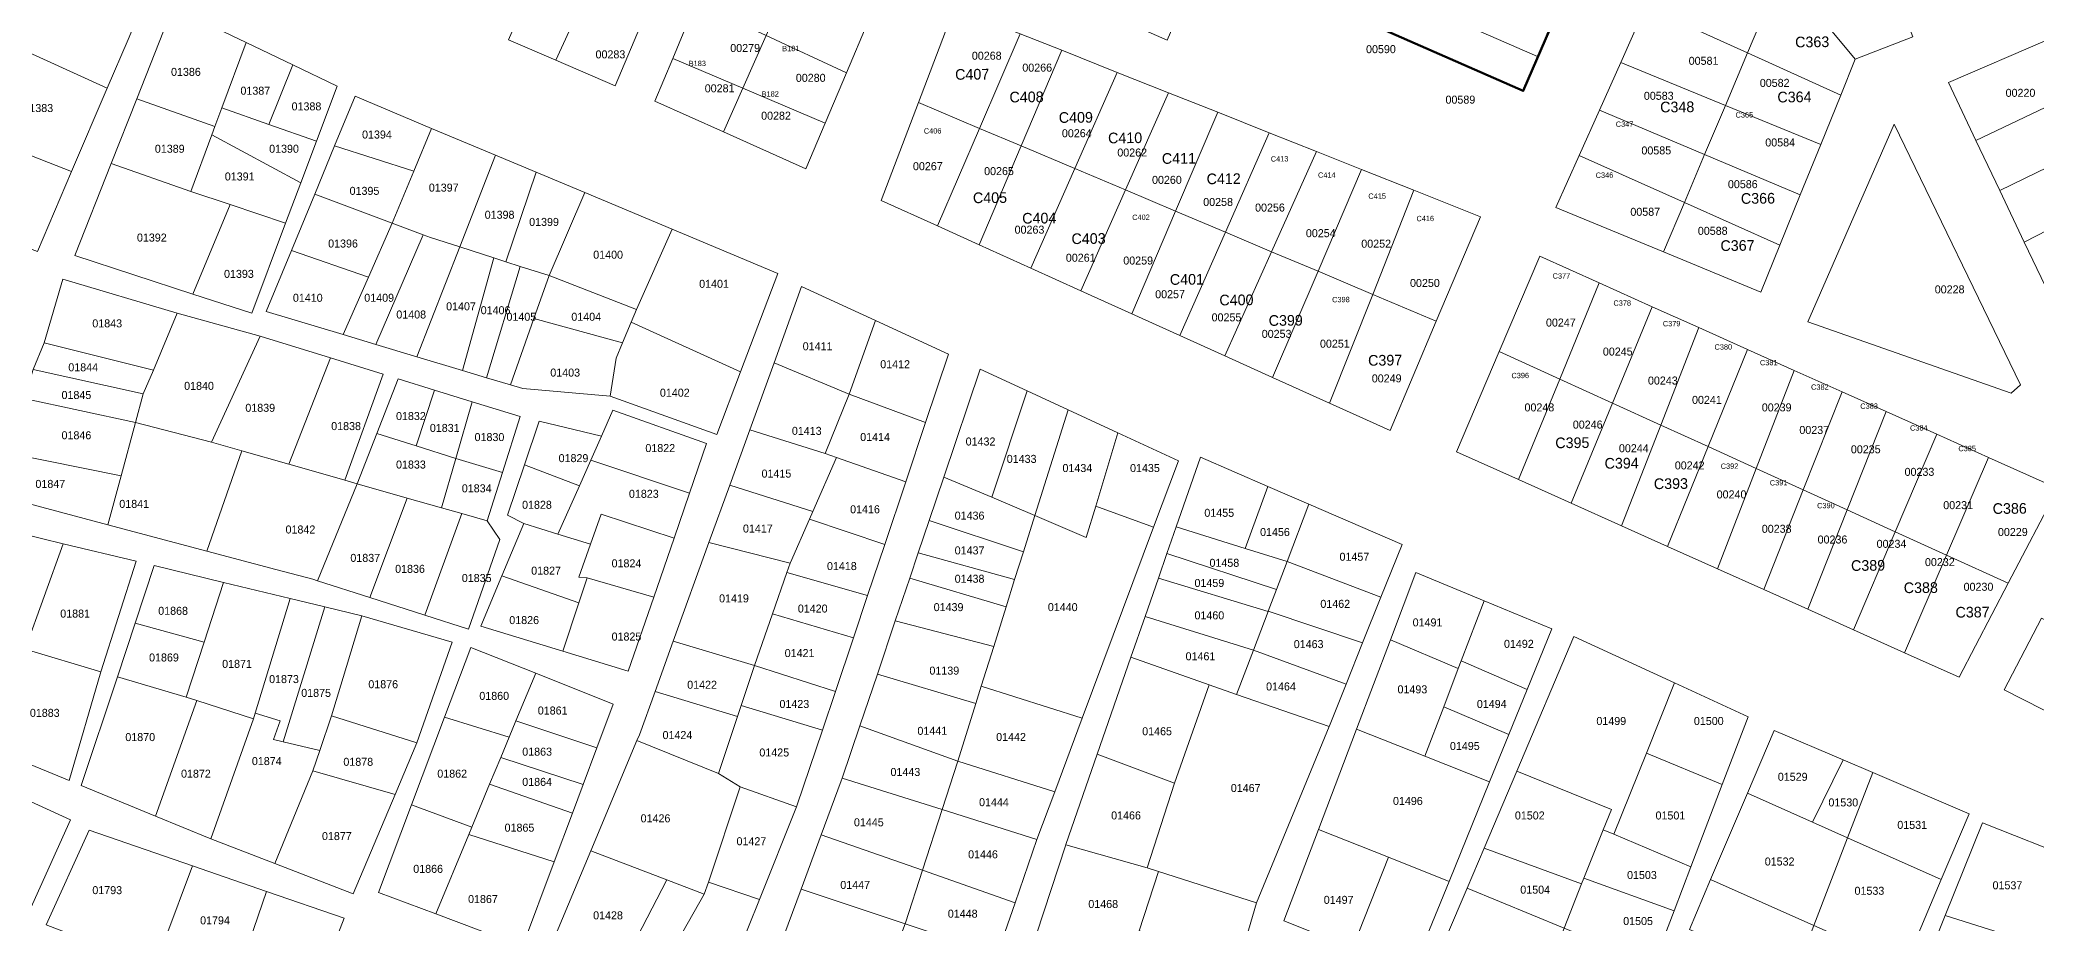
# Model space of a CAD drawing. Header units: metres. Extents: x 245225 to 248406, y 1633796 to 1637634.
# Drawn here: x 247398.4 to 247772.5, y 1634106.6 to 1634272.1 of the extents above; entities that cross this region are included whole.
import ezdxf
from ezdxf.enums import TextEntityAlignment as Align

# ---------------------------------------------------------------- set-up
doc = ezdxf.new("R2010")
doc.units = ezdxf.units.M
doc.header["$MEASUREMENT"] = 0
doc.layers.add('historique_numero_parcelle', color=7, linetype='Continuous')
doc.layers.add('numero_lot', color=7, linetype='Continuous')
doc.layers.add('LIMITES_PARCELLES', color=7, linetype='Continuous', lineweight=0, true_color=0xffffff)
doc.layers.add('PAKMM', color=7, linetype='Continuous', lineweight=0)
doc.styles.add('Style-FANCY', font='FANCY.shx')
doc.styles.add('Style-WORKING', font='WORKING.shx')

msp = doc.modelspace()

# ---------------------------------------------------------------- linework, layer by layer
at = {"layer": 'limites_parcelles', "flags": 128}
for points in [[(247688.618, 1634291.892), (247679.093, 1634269.005), (247649.989, 1634281.705), (247667.981, 1634311.603), (247684.12, 1634304.063), (247688.618, 1634291.892)], [(247749.442, 1634272.654), (247738.625, 1634268.476), (247726.221, 1634283.421), (247732.01, 1634287.607), (247742.106, 1634291.554), (247749.442, 1634272.654)], [(247414.92, 1634272.154), (247411.017, 1634263.035), (247392.744, 1634271.358), (247396.564, 1634280.617), (247399.364, 1634287.405), (247417.779, 1634278.833), (247414.92, 1634272.154)], [(247738.625, 1634268.476), (247735.897, 1634261.76), (247718.446, 1634269.647), (247722.369, 1634278.925), (247723.411, 1634281.389), (247726.221, 1634283.421), (247738.625, 1634268.476)], [(247432.482, 1634259.361), (247431.19, 1634255.885), (247416.548, 1634261.053), (247423.336, 1634278.198), (247437.042, 1634271.627), (247432.482, 1634259.361)], [(247411.017, 1634263.035), (247404.344, 1634247.448), (247393.971, 1634251.529), (247385.877, 1634254.713), (247392.744, 1634271.358), (247411.017, 1634263.035)], [(247431.19, 1634255.885), (247430.596, 1634254.287), (247426.669, 1634243.722), (247411.759, 1634248.958), (247416.548, 1634261.053), (247431.19, 1634255.885)], [(247441.328, 1634256.242), (247450.238, 1634253.099), (247447.303, 1634245.31), (247430.596, 1634254.287), (247431.19, 1634255.885), (247432.482, 1634259.361), (247441.328, 1634256.242)], [(247483.781, 1634250.507), (247477.098, 1634233.302), (247471.596, 1634235.07), (247470.262, 1634235.571), (247464.406, 1634237.77), (247468.456, 1634247.475), (247471.813, 1634255.52), (247483.781, 1634250.507)], [(247447.303, 1634245.31), (247444.457, 1634237.757), (247434.087, 1634241.235), (247426.669, 1634243.722), (247430.596, 1634254.287), (247447.303, 1634245.31)], [(247426.669, 1634243.722), (247434.087, 1634241.235), (247427.037, 1634224.488), (247404.921, 1634231.684), (247411.759, 1634248.958), (247426.669, 1634243.722)], [(247491.43, 1634247.304), (247485.743, 1634230.523), (247483.505, 1634231.243), (247477.098, 1634233.302), (247483.781, 1634250.507), (247491.43, 1634247.304)], [(247485.743, 1634230.523), (247491.43, 1634247.304), (247500.523, 1634243.496), (247493.821, 1634227.927), (247488.403, 1634229.668), (247485.743, 1634230.523)], [(247470.262, 1634235.571), (247461.386, 1634215.023), (247455.226, 1634216.873), (247459.966, 1634227.663), (247464.406, 1634237.77), (247470.262, 1634235.571)], [(247529.706, 1634209.937), (247509.22, 1634219.186), (247510.225, 1634221.577), (247516.876, 1634236.646), (247536.683, 1634228.35), (247529.706, 1634209.937)], [(247477.098, 1634233.302), (247469.041, 1634212.724), (247461.386, 1634215.023), (247470.262, 1634235.571), (247471.596, 1634235.07), (247477.098, 1634233.302)], [(247485.743, 1634230.523), (247488.403, 1634229.668), (247482.119, 1634208.796), (247477.573, 1634210.162), (247483.505, 1634231.243), (247485.743, 1634230.523)], [(247493.821, 1634227.927), (247491.003, 1634219.916), (247486.618, 1634207.445), (247482.119, 1634208.796), (247488.403, 1634229.668), (247493.821, 1634227.927)], [(247507.613, 1634215.362), (247491.003, 1634219.916), (247493.821, 1634227.927), (247510.225, 1634221.577), (247509.22, 1634219.186), (247507.613, 1634215.362)], [(247439.687, 1634216.603), (247430.585, 1634196.732), (247416.351, 1634200.41), (247417.779, 1634205.807), (247419.684, 1634210.252), (247424.129, 1634220.889), (247439.687, 1634216.603)], [(247507.613, 1634215.362), (247506.388, 1634212.449), (247505.251, 1634205.331), (247488.899, 1634206.76), (247486.618, 1634207.445), (247491.003, 1634219.916), (247507.613, 1634215.362)], [(247529.706, 1634209.937), (247525.253, 1634198.187), (247505.251, 1634205.331), (247506.388, 1634212.449), (247507.613, 1634215.362), (247509.22, 1634219.186), (247529.706, 1634209.937)], [(247452.855, 1634212.528), (247445.078, 1634192.597), (247436.23, 1634195.121), (247430.585, 1634196.732), (247439.687, 1634216.603), (247452.855, 1634212.528)], [(247462.765, 1634209.461), (247455.525, 1634189.616), (247447.079, 1634192.026), (247445.078, 1634192.597), (247452.855, 1634212.528), (247462.765, 1634209.461)], [(247520.159, 1634187.181), (247501.641, 1634193.377), (247503.637, 1634197.87), (247505.79, 1634202.713), (247523.358, 1634196.467), (247520.159, 1634187.181)], [(247564.398, 1634200.387), (247560.673, 1634189.293), (247547.674, 1634193.844), (247545.547, 1634194.589), (247550.045, 1634205.702), (247564.398, 1634200.387)], [(247600.425, 1634198.503), (247596.277, 1634184.734), (247594.514, 1634178.882), (247584.847, 1634183.005), (247591.107, 1634202.804), (247600.425, 1634198.503)], [(247430.585, 1634196.732), (247436.23, 1634195.121), (247429.698, 1634176.316), (247411.115, 1634181.258), (247413.614, 1634190.397), (247416.351, 1634200.41), (247430.585, 1634196.732)], [(247499.501, 1634188.558), (247489.22, 1634192.483), (247491.969, 1634200.675), (247503.637, 1634197.87), (247501.641, 1634193.377), (247499.501, 1634188.558)], [(247545.547, 1634194.589), (247547.674, 1634193.844), (247543.245, 1634183.748), (247527.676, 1634188.667), (247531.439, 1634199.062), (247545.547, 1634194.589)], [(247445.078, 1634192.597), (247447.079, 1634192.026), (247455.525, 1634189.616), (247457.882, 1634188.943), (247450.441, 1634170.749), (247449.529, 1634171.041), (247442.608, 1634172.882), (247429.698, 1634176.316), (247436.23, 1634195.121), (247445.078, 1634192.597)], [(247468.93, 1634196.014), (247476.345, 1634193.666), (247473.684, 1634184.434), (247467.253, 1634186.269), (247457.882, 1634188.943), (247461.54, 1634198.355), (247468.93, 1634196.014)], [(247485.111, 1634191.074), (247482.232, 1634181.995), (247477.465, 1634183.355), (247473.684, 1634184.434), (247476.345, 1634193.666), (247485.111, 1634191.074)], [(247499.501, 1634188.558), (247495.478, 1634179.5), (247489.085, 1634181.466), (247486.065, 1634183.081), (247489.22, 1634192.483), (247499.501, 1634188.558)], [(247520.159, 1634187.181), (247517.249, 1634178.736), (247503.61, 1634183.212), (247501.599, 1634177.618), (247495.478, 1634179.5), (247499.501, 1634188.558), (247501.641, 1634193.377), (247520.159, 1634187.181)], [(247556.735, 1634177.568), (247542.605, 1634182.287), (247543.245, 1634183.748), (247547.674, 1634193.844), (247560.673, 1634189.293), (247556.735, 1634177.568)], [(247543.245, 1634183.748), (247542.605, 1634182.287), (247539.065, 1634174.216), (247539.003, 1634174.04), (247523.788, 1634177.923), (247527.676, 1634188.667), (247543.245, 1634183.748)], [(247576.793, 1634186.44), (247584.847, 1634183.005), (247582.717, 1634176.2), (247565.066, 1634182.084), (247567.79, 1634190.157), (247576.793, 1634186.44)], [(247473.684, 1634184.434), (247477.465, 1634183.355), (247470.558, 1634164.298), (247460.256, 1634167.602), (247467.253, 1634186.269), (247473.684, 1634184.434)], [(247607.108, 1634180.783), (247593.75, 1634145.027), (247574.833, 1634150.999), (247577.17, 1634158.468), (247579.495, 1634165.898), (247581.083, 1634170.977), (247582.717, 1634176.2), (247584.847, 1634183.005), (247594.514, 1634178.882), (247596.277, 1634184.734), (247607.108, 1634180.783)], [(247482.232, 1634181.995), (247484.613, 1634178.502), (247478.739, 1634161.675), (247470.558, 1634164.298), (247477.465, 1634183.355), (247482.232, 1634181.995)], [(247495.478, 1634179.5), (247501.599, 1634177.618), (247499.377, 1634171.438), (247500.965, 1634171.306), (247499.415, 1634166.617), (247484.962, 1634171.665), (247489.085, 1634181.466), (247495.478, 1634179.5)], [(247517.249, 1634178.736), (247513.435, 1634167.664), (247500.965, 1634171.306), (247499.377, 1634171.438), (247501.599, 1634177.618), (247503.61, 1634183.212), (247517.249, 1634178.736)], [(247553.525, 1634168.01), (247538.41, 1634172.341), (247539.003, 1634174.04), (247539.065, 1634174.216), (247542.605, 1634182.287), (247556.735, 1634177.568), (247553.525, 1634168.01)], [(247624.281, 1634176.821), (247632.145, 1634174.365), (247630.157, 1634169.149), (247609.625, 1634175.865), (247611.361, 1634180.856), (247624.281, 1634176.821)], [(247539.003, 1634174.04), (247538.41, 1634172.341), (247535.693, 1634164.565), (247532.318, 1634154.902), (247517.104, 1634159.455), (247523.788, 1634177.923), (247539.003, 1634174.04)], [(247628.578, 1634165.003), (247608.017, 1634171.243), (247609.625, 1634175.865), (247630.157, 1634169.149), (247628.602, 1634165.066), (247628.578, 1634165.003)], [(247649.732, 1634167.697), (247646.292, 1634159.119), (247628.602, 1634165.066), (247630.157, 1634169.149), (247632.145, 1634174.365), (247649.732, 1634167.697)], [(247669.051, 1634167.026), (247664.765, 1634155.736), (247664.225, 1634154.314), (247651.496, 1634159.704), (247656.269, 1634172.292), (247669.051, 1634167.026)], [(247445.325, 1634167.449), (247441.926, 1634156.369), (247438.737, 1634145.969), (247438.417, 1634144.927), (247427.831, 1634148.307), (247425.823, 1634148.948), (247429.183, 1634159.259), (247432.834, 1634170.461), (247445.325, 1634167.449)], [(247513.435, 1634167.664), (247508.664, 1634153.817), (247496.424, 1634157.565), (247499.415, 1634166.617), (247500.965, 1634171.306), (247513.435, 1634167.664)], [(247451.79, 1634165.89), (247443.968, 1634140.607), (247442.187, 1634141.037), (247443.457, 1634144.53), (247438.737, 1634145.969), (247441.926, 1634156.369), (247445.325, 1634167.449), (247451.79, 1634165.89)], [(247443.968, 1634140.607), (247451.79, 1634165.89), (247458.737, 1634164.215), (247455.208, 1634152.648), (247453.022, 1634145.482), (247450.836, 1634138.949), (247443.968, 1634140.607)], [(247646.292, 1634159.119), (247643.202, 1634151.41), (247625.83, 1634157.792), (247628.578, 1634165.003), (247628.602, 1634165.066), (247646.292, 1634159.119)], [(247469.056, 1634140.402), (247453.022, 1634145.482), (247455.208, 1634152.648), (247458.737, 1634164.215), (247475.691, 1634159.288), (247469.056, 1634140.402)], [(247577.17, 1634158.468), (247574.833, 1634150.999), (247573.821, 1634147.762), (247555.349, 1634153.289), (247558.705, 1634163.235), (247577.17, 1634158.468)], [(247625.83, 1634157.792), (247622.666, 1634149.487), (247617.546, 1634151.28), (247602.86, 1634156.422), (247605.512, 1634164.044), (247625.83, 1634157.792)], [(247409.853, 1634153.711), (247403.877, 1634133.327), (247388.951, 1634139.472), (247392.341, 1634148.807), (247395.66, 1634157.944), (247409.853, 1634153.711)], [(247491.325, 1634153.426), (247487.627, 1634144.518), (247486.363, 1634141.473), (247474.244, 1634145.21), (247479.176, 1634158.283), (247491.325, 1634153.426)], [(247532.318, 1634154.902), (247529.814, 1634147.391), (247529.129, 1634145.337), (247513.69, 1634150.021), (247517.104, 1634159.455), (247532.318, 1634154.902)], [(247643.202, 1634151.41), (247640.189, 1634143.895), (247640.005, 1634143.45), (247622.666, 1634149.487), (247625.83, 1634157.792), (247643.202, 1634151.41)], [(247664.225, 1634154.314), (247661.503, 1634147.143), (247657.984, 1634137.874), (247645.151, 1634142.969), (247651.496, 1634159.704), (247664.225, 1634154.314)], [(247704.748, 1634151.618), (247699.478, 1634138.464), (247693.389, 1634123.267), (247691.378, 1634124.114), (247692.966, 1634127.924), (247675.182, 1634135.122), (247685.882, 1634160.326), (247704.748, 1634151.618)], [(247677.13, 1634150.364), (247673.695, 1634141.934), (247661.503, 1634147.143), (247664.225, 1634154.314), (247664.765, 1634155.736), (247677.13, 1634150.364)], [(247406.168, 1634132.384), (247412.919, 1634152.797), (247425.823, 1634148.948), (247427.831, 1634148.307), (247420.043, 1634126.673), (247406.168, 1634132.384)], [(247529.129, 1634145.337), (247525.571, 1634134.661), (247510.294, 1634140.812), (247510.754, 1634141.91), (247513.69, 1634150.021), (247529.129, 1634145.337)], [(247593.75, 1634145.027), (247588.587, 1634131.207), (247570.437, 1634136.946), (247573.821, 1634147.762), (247574.833, 1634150.999), (247593.75, 1634145.027)], [(247622.666, 1634149.487), (247640.005, 1634143.45), (247626.377, 1634110.399), (247608.04, 1634116.319), (247605.944, 1634116.996), (247611.024, 1634132.871), (247617.546, 1634151.28), (247622.666, 1634149.487)], [(247545.056, 1634142.793), (247540.282, 1634128.575), (247540.221, 1634128.424), (247529.672, 1634132.147), (247525.571, 1634134.661), (247529.129, 1634145.337), (247529.814, 1634147.391), (247545.056, 1634142.793)], [(247443.968, 1634140.607), (247450.836, 1634138.949), (247449.569, 1634135.164), (247442.421, 1634117.775), (247430.421, 1634122.401), (247438.417, 1634144.927), (247438.737, 1634145.969), (247443.457, 1634144.53), (247442.187, 1634141.037), (247443.968, 1634140.607)], [(247464.956, 1634130.707), (247449.569, 1634135.164), (247450.836, 1634138.949), (247453.022, 1634145.482), (247469.056, 1634140.402), (247464.956, 1634130.707)], [(247486.363, 1634141.473), (247484.771, 1634137.639), (247482.693, 1634132.634), (247479.366, 1634124.621), (247468.05, 1634128.793), (247474.244, 1634145.21), (247486.363, 1634141.473)], [(247502.772, 1634139.444), (247500.205, 1634132.583), (247484.771, 1634137.639), (247486.363, 1634141.473), (247487.627, 1634144.518), (247502.772, 1634139.444)], [(247657.984, 1634137.874), (247670.084, 1634133.071), (247662.485, 1634114.419), (247651.133, 1634118.956), (247638.031, 1634124.193), (247645.151, 1634142.969), (247657.984, 1634137.874)], [(247525.571, 1634134.661), (247529.672, 1634132.147), (247523.691, 1634114.322), (247522.925, 1634112.039), (247515.895, 1634114.726), (247501.651, 1634120.17), (247510.294, 1634140.812), (247525.571, 1634134.661)], [(247611.024, 1634132.871), (247605.944, 1634116.996), (247590.647, 1634121.317), (247590.658, 1634121.352), (247596.543, 1634138.267), (247611.024, 1634132.871)], [(247691.378, 1634124.114), (247687.777, 1634115.045), (247687.344, 1634113.957), (247669.056, 1634120.692), (247675.182, 1634135.122), (247692.966, 1634127.924), (247691.378, 1634124.114)], [(247498.212, 1634127.256), (247494.778, 1634118.077), (247478.789, 1634123.231), (247479.366, 1634124.621), (247482.693, 1634132.634), (247498.212, 1634127.256)], [(247567.511, 1634127.892), (247563.837, 1634116.521), (247544.848, 1634123.179), (247548.59, 1634133.259), (247548.769, 1634133.792), (247567.511, 1634127.892)], [(247479.366, 1634124.621), (247478.789, 1634123.231), (247472.605, 1634108.337), (247461.859, 1634112.383), (247468.05, 1634128.793), (247479.366, 1634124.621)], [(247730.611, 1634125.528), (247737.176, 1634122.602), (247730.87, 1634106.205), (247711.518, 1634114.788), (247718.425, 1634130.958), (247730.611, 1634125.528)], [(247426.999, 1634117.355), (247421.799, 1634103.522), (247419.914, 1634098.507), (247399.589, 1634106.286), (247407.619, 1634124.051), (247426.999, 1634117.355)], [(247693.389, 1634123.267), (247707.803, 1634117.145), (247704.659, 1634108.93), (247687.777, 1634115.045), (247691.378, 1634124.114), (247693.389, 1634123.267)], [(247780.141, 1634118.428), (247773.533, 1634102.387), (247771.733, 1634102.949), (247755.472, 1634108.022), (247762.479, 1634125.427), (247780.141, 1634118.428)], [(247563.837, 1634116.521), (247560.647, 1634106.651), (247560.588, 1634106.495), (247541.069, 1634113.001), (247544.848, 1634123.179), (247563.837, 1634116.521)], [(247602.562, 1634099.474), (247585.204, 1634104.553), (247590.647, 1634121.317), (247605.944, 1634116.996), (247608.04, 1634116.319), (247604.426, 1634105.207), (247602.562, 1634099.474)], [(247581.176, 1634110.443), (247577.836, 1634100.746), (247560.588, 1634106.495), (247560.647, 1634106.651), (247563.837, 1634116.521), (247581.176, 1634110.443)], [(247506.645, 1634096.895), (247515.895, 1634114.726), (247522.925, 1634112.039), (247517.842, 1634103.112), (247512.639, 1634093.976), (247506.645, 1634096.895)], [(247533.28, 1634111.071), (247529.169, 1634100.794), (247528.572, 1634098.935), (247517.842, 1634103.112), (247522.925, 1634112.039), (247523.691, 1634114.322), (247533.28, 1634111.071)], [(247560.588, 1634106.495), (247555.223, 1634092.496), (247545.456, 1634096.273), (247536.19, 1634099.857), (247541.069, 1634113.001), (247560.588, 1634106.495)], [(247704.659, 1634108.93), (247700.787, 1634098.814), (247684.066, 1634105.701), (247687.344, 1634113.957), (247687.777, 1634115.045), (247704.659, 1634108.93)]]:
    msp.add_lwpolyline(points, close=True, dxfattribs=at)
at = {"layer": 'limites_parcelles'}
for points in [[(247614.083, 1634282.261), (247609.64, 1634272.048), (247591.991, 1634279.842), (247596.275, 1634289.686)], [(247501.541, 1634282.349), (247495.071, 1634268.272), (247486.199, 1634272.091), (247492.448, 1634286.489)], [(247722.369, 1634278.925), (247718.446, 1634269.647), (247699.329, 1634278.287), (247703.179, 1634286.902)], [(247512.165, 1634277.512), (247506.214, 1634263.476), (247495.071, 1634268.272), (247501.541, 1634282.349)], [(247553.655, 1634275.514), (247549.584, 1634265.93), (247534.504, 1634272.916), (247538.61, 1634282.173)], [(247534.504, 1634272.916), (247530.127, 1634263.046), (247517.006, 1634268.608), (247521.343, 1634279.012)], [(247582.115, 1634273.249), (247574.491, 1634255.526), (247563.048, 1634260.356), (247569.82, 1634278.134)], [(247718.446, 1634269.647), (247714.288, 1634259.815), (247694.66, 1634267.837), (247699.329, 1634278.287)], [(247445.823, 1634267.418), (247441.328, 1634256.242), (247432.482, 1634259.361), (247437.042, 1634271.627)], [(247549.584, 1634265.93), (247545.577, 1634256.496), (247530.127, 1634263.046), (247534.504, 1634272.916)], [(247589.909, 1634270.152), (247582.291, 1634252.233), (247574.491, 1634255.526), (247582.115, 1634273.249)], [(247600.309, 1634266.02), (247592.344, 1634247.99), (247582.291, 1634252.233), (247589.909, 1634270.152)], [(247735.897, 1634261.76), (247732.144, 1634252.517), (247714.288, 1634259.815), (247718.446, 1634269.647)], [(247779.48, 1634261.938), (247761.236, 1634253.272), (247756.087, 1634264.111), (247774.66, 1634272.089)], [(247441.328, 1634256.242), (247445.823, 1634267.418), (247454.133, 1634263.434), (247450.238, 1634253.099)], [(247530.127, 1634263.046), (247526.495, 1634254.857), (247513.675, 1634260.618), (247517.006, 1634268.608)], [(247609.924, 1634262.2), (247601.847, 1634243.978), (247592.344, 1634247.99), (247600.309, 1634266.02)], [(247714.288, 1634259.815), (247710.399, 1634250.622), (247690.669, 1634258.904), (247694.66, 1634267.837)], [(247545.577, 1634256.496), (247541.933, 1634247.918), (247526.495, 1634254.857), (247530.127, 1634263.046)], [(247619.155, 1634258.532), (247611.236, 1634240.015), (247601.847, 1634243.978), (247609.924, 1634262.2)], [(247471.813, 1634255.52), (247468.456, 1634247.475), (247453.642, 1634252.276), (247457.467, 1634261.529)], [(247574.491, 1634255.526), (247566.625, 1634237.242), (247556.062, 1634242.018), (247563.048, 1634260.356)], [(247628.774, 1634254.71), (247620.572, 1634236.074), (247611.236, 1634240.015), (247619.155, 1634258.532)], [(247710.399, 1634250.622), (247706.599, 1634241.635), (247686.889, 1634250.445), (247690.669, 1634258.904)], [(247732.144, 1634252.517), (247728.32, 1634243.099), (247710.399, 1634250.622), (247714.288, 1634259.815)], [(247783.862, 1634252.709), (247765.697, 1634243.882), (247761.236, 1634253.272), (247779.48, 1634261.938)], [(247582.291, 1634252.233), (247574.418, 1634233.718), (247566.625, 1634237.242), (247574.491, 1634255.526)], [(247637.646, 1634251.185), (247629.244, 1634232.414), (247620.572, 1634236.074), (247628.774, 1634254.71)], [(247769.581, 1634207.49), (247767.861, 1634205.902), (247729.761, 1634219.264), (247745.901, 1634256.305)], [(247404.344, 1634247.448), (247397.936, 1634232.478), (247387.361, 1634236.398), (247393.971, 1634251.529)], [(247468.456, 1634247.475), (247464.406, 1634237.77), (247449.898, 1634243.219), (247453.642, 1634252.276)], [(247592.344, 1634247.99), (247584.104, 1634229.339), (247574.418, 1634233.718), (247582.291, 1634252.233)], [(247646.093, 1634247.829), (247637.939, 1634228.743), (247629.244, 1634232.414), (247637.646, 1634251.185)], [(247788.267, 1634243.433), (247770.288, 1634234.218), (247765.697, 1634243.882), (247783.862, 1634252.709)], [(247601.847, 1634243.978), (247593.479, 1634225.1), (247584.104, 1634229.339), (247592.344, 1634247.99)], [(247655.896, 1634243.934), (247648.179, 1634224.421), (247637.939, 1634228.743), (247646.093, 1634247.829)], [(247706.599, 1634241.635), (247702.676, 1634232.36), (247682.533, 1634240.695), (247686.889, 1634250.445)], [(247728.32, 1634243.099), (247724.48, 1634233.643), (247706.599, 1634241.635), (247710.399, 1634250.622)], [(247516.876, 1634236.646), (247510.225, 1634221.577), (247493.821, 1634227.927), (247500.523, 1634243.496)], [(247611.236, 1634240.015), (247603.015, 1634220.788), (247593.479, 1634225.1), (247601.847, 1634243.978)], [(247660.103, 1634219.387), (247648.179, 1634224.421), (247655.896, 1634243.934), (247668.378, 1634238.975)], [(247792.249, 1634235.046), (247774.245, 1634225.888), (247770.288, 1634234.218), (247788.267, 1634243.433)], [(247444.457, 1634237.757), (247438.099, 1634220.889), (247427.037, 1634224.488), (247434.087, 1634241.235)], [(247459.966, 1634227.663), (247445.526, 1634232.644), (247449.898, 1634243.219), (247464.406, 1634237.77)], [(247620.572, 1634236.074), (247612.047, 1634216.704), (247603.015, 1634220.788), (247611.236, 1634240.015)], [(247724.48, 1634233.643), (247720.898, 1634224.82), (247702.676, 1634232.36), (247706.599, 1634241.635)], [(247629.244, 1634232.414), (247620.501, 1634212.882), (247612.047, 1634216.704), (247620.572, 1634236.074)], [(247459.966, 1634227.663), (247455.226, 1634216.873), (247440.798, 1634221.206), (247445.526, 1634232.644)], [(247469.041, 1634212.724), (247477.098, 1634233.302), (247483.505, 1634231.243), (247477.573, 1634210.162)], [(247637.939, 1634228.743), (247629.436, 1634208.842), (247620.501, 1634212.882), (247629.244, 1634232.414)], [(247648.179, 1634224.421), (247640.11, 1634204.016), (247629.436, 1634208.842), (247637.939, 1634228.743)], [(247690.627, 1634226.575), (247683.226, 1634208.528), (247671.874, 1634213.688), (247679.49, 1634231.567)], [(247424.129, 1634220.889), (247419.684, 1634210.252), (247399.206, 1634215.333), (247402.698, 1634227.239)], [(247550.045, 1634205.702), (247535.984, 1634211.62), (247541.144, 1634225.879), (247554.99, 1634219.502)], [(247700.578, 1634222.115), (247693.123, 1634204.029), (247683.226, 1634208.528), (247690.627, 1634226.575)], [(247660.103, 1634219.387), (247651.444, 1634198.891), (247640.11, 1634204.016), (247648.179, 1634224.421)], [(247709.312, 1634218.2), (247702.171, 1634199.916), (247693.123, 1634204.029), (247700.578, 1634222.115)], [(247564.398, 1634200.387), (247550.045, 1634205.702), (247554.99, 1634219.502), (247568.698, 1634213.189)], [(247718.439, 1634214.109), (247711.03, 1634195.889), (247702.171, 1634199.916), (247709.312, 1634218.2)], [(247419.684, 1634210.252), (247417.779, 1634205.807), (247397.143, 1634210.318), (247399.206, 1634215.333)], [(247683.226, 1634208.528), (247675.51, 1634189.711), (247663.88, 1634194.922), (247671.874, 1634213.688)], [(247727.198, 1634210.183), (247720.079, 1634191.776), (247711.03, 1634195.889), (247718.439, 1634214.109)], [(247416.351, 1634200.41), (247395.45, 1634204.894), (247397.143, 1634210.318), (247417.779, 1634205.807)], [(247550.045, 1634205.702), (247545.547, 1634194.589), (247531.439, 1634199.062), (247535.984, 1634211.62)], [(247583.428, 1634206.348), (247576.793, 1634186.44), (247567.79, 1634190.157), (247574.625, 1634210.411)], [(247736.165, 1634206.164), (247728.886, 1634187.773), (247720.079, 1634191.776), (247727.198, 1634210.183)], [(247472.364, 1634206.491), (247468.93, 1634196.014), (247461.54, 1634198.355), (247465.525, 1634208.607)], [(247468.93, 1634196.014), (247472.364, 1634206.491), (247479.413, 1634204.309), (247476.345, 1634193.666)], [(247591.107, 1634202.804), (247584.847, 1634183.005), (247576.793, 1634186.44), (247583.428, 1634206.348)], [(247693.123, 1634204.029), (247685.396, 1634185.282), (247675.51, 1634189.711), (247683.226, 1634208.528)], [(247744.429, 1634202.459), (247737.121, 1634184.03), (247728.886, 1634187.773), (247736.165, 1634206.164)], [(247416.351, 1634200.41), (247413.614, 1634190.397), (247392.287, 1634194.76), (247395.45, 1634204.894)], [(247485.111, 1634191.074), (247476.345, 1634193.666), (247479.413, 1634204.309), (247488.423, 1634201.521)], [(247702.171, 1634199.916), (247694.809, 1634181.065), (247685.396, 1634185.282), (247693.123, 1634204.029)], [(247753.932, 1634198.2), (247746.128, 1634179.935), (247737.121, 1634184.03), (247744.429, 1634202.459)], [(247607.108, 1634180.783), (247596.277, 1634184.734), (247600.425, 1634198.503), (247611.772, 1634193.266)], [(247711.03, 1634195.889), (247703.43, 1634177.202), (247694.809, 1634181.065), (247702.171, 1634199.916)], [(247413.614, 1634190.397), (247411.115, 1634181.258), (247389.839, 1634186.916), (247392.287, 1634194.76)], [(247720.079, 1634191.776), (247712.816, 1634172.997), (247703.43, 1634177.202), (247711.03, 1634195.889)], [(247763.572, 1634193.879), (247755.719, 1634175.576), (247746.128, 1634179.935), (247753.932, 1634198.2)], [(247628.559, 1634188.423), (247624.281, 1634176.821), (247611.361, 1634180.856), (247615.9, 1634193.901)], [(247728.886, 1634187.773), (247721.499, 1634169.107), (247712.816, 1634172.997), (247720.079, 1634191.776)], [(247767.296, 1634170.313), (247755.719, 1634175.576), (247763.572, 1634193.879), (247776.592, 1634188.043)], [(247467.253, 1634186.269), (247460.256, 1634167.602), (247450.441, 1634170.749), (247457.882, 1634188.943)], [(247624.281, 1634176.821), (247628.559, 1634188.423), (247636.235, 1634185.1), (247632.145, 1634174.365)], [(247737.121, 1634184.03), (247729.739, 1634165.415), (247721.499, 1634169.107), (247728.886, 1634187.773)], [(247649.732, 1634167.697), (247632.145, 1634174.365), (247636.235, 1634185.1), (247653.682, 1634177.55)], [(247746.128, 1634179.935), (247738.288, 1634161.585), (247729.739, 1634165.415), (247737.121, 1634184.03)], [(247581.083, 1634170.977), (247563.013, 1634176.003), (247565.066, 1634182.084), (247582.717, 1634176.2)], [(247755.719, 1634175.576), (247747.874, 1634157.29), (247738.288, 1634161.585), (247746.128, 1634179.935)], [(247402.767, 1634177.712), (247395.66, 1634157.944), (247388.039, 1634160.183), (247394.638, 1634179.672)], [(247416.423, 1634174.419), (247409.853, 1634153.711), (247395.66, 1634157.944), (247402.767, 1634177.712)], [(247429.183, 1634159.259), (247416.227, 1634162.801), (247419.799, 1634173.605), (247432.834, 1634170.461)], [(247553.525, 1634168.01), (247550.852, 1634160.051), (247535.693, 1634164.565), (247538.41, 1634172.341)], [(247581.083, 1634170.977), (247579.495, 1634165.898), (247561.416, 1634171.268), (247563.013, 1634176.003)], [(247767.296, 1634170.313), (247758.072, 1634152.721), (247747.874, 1634157.29), (247755.719, 1634175.576)], [(247499.415, 1634166.617), (247496.424, 1634157.565), (247481.015, 1634162.283), (247484.962, 1634171.665)], [(247579.495, 1634165.898), (247577.17, 1634158.468), (247558.705, 1634163.235), (247561.416, 1634171.268)], [(247625.83, 1634157.792), (247605.512, 1634164.044), (247608.017, 1634171.243), (247628.578, 1634165.003)], [(247677.13, 1634150.364), (247664.765, 1634155.736), (247669.051, 1634167.026), (247681.781, 1634161.781)], [(247429.183, 1634159.259), (247425.823, 1634148.948), (247412.919, 1634152.797), (247416.227, 1634162.801)], [(247550.852, 1634160.051), (247547.487, 1634150.03), (247532.318, 1634154.902), (247535.693, 1634164.565)], [(247792.018, 1634154.442), (247784.849, 1634141.051), (247766.538, 1634150.34), (247773.503, 1634163.734)], [(247547.487, 1634150.03), (247545.056, 1634142.793), (247529.814, 1634147.391), (247532.318, 1634154.902)], [(247617.546, 1634151.28), (247611.024, 1634132.871), (247596.543, 1634138.267), (247602.86, 1634156.422)], [(247502.772, 1634139.444), (247487.627, 1634144.518), (247491.325, 1634153.426), (247505.833, 1634147.625)], [(247573.821, 1634147.762), (247570.437, 1634136.946), (247552.071, 1634143.575), (247555.349, 1634153.289)], [(247713.706, 1634132.568), (247699.478, 1634138.464), (247704.748, 1634151.618), (247718.558, 1634145.244)], [(247438.417, 1634144.927), (247430.421, 1634122.401), (247420.043, 1634126.673), (247427.831, 1634148.307)], [(247673.695, 1634141.934), (247670.084, 1634133.071), (247657.984, 1634137.874), (247661.503, 1634147.143)], [(247570.437, 1634136.946), (247567.511, 1634127.892), (247548.769, 1634133.792), (247552.071, 1634143.575)], [(247736.38, 1634137.204), (247730.611, 1634125.528), (247718.425, 1634130.958), (247723.453, 1634142.731)], [(247464.956, 1634130.707), (247457.097, 1634112.118), (247442.421, 1634117.775), (247449.569, 1634135.164)], [(247500.205, 1634132.583), (247498.212, 1634127.256), (247482.693, 1634132.634), (247484.771, 1634137.639)], [(247588.587, 1634131.207), (247585.261, 1634122.305), (247567.511, 1634127.892), (247570.437, 1634136.946)], [(247713.706, 1634132.568), (247707.803, 1634117.145), (247693.389, 1634123.267), (247699.478, 1634138.464)], [(247730.611, 1634125.528), (247736.38, 1634137.204), (247741.887, 1634134.85), (247737.176, 1634122.602)], [(247395.923, 1634107.69), (247378.585, 1634114.718), (247385.284, 1634134.625), (247404.127, 1634125.956)], [(247533.28, 1634111.071), (247523.691, 1634114.322), (247529.672, 1634132.147), (247540.221, 1634128.424)], [(247754.74, 1634114.775), (247737.176, 1634122.602), (247741.887, 1634134.85), (247759.966, 1634127.12)], [(247585.261, 1634122.305), (247581.176, 1634110.443), (247563.837, 1634116.521), (247567.511, 1634127.892)], [(247651.133, 1634118.956), (247644.428, 1634101.94), (247631.543, 1634107.081), (247638.031, 1634124.193)], [(247494.778, 1634118.077), (247488.847, 1634102.223), (247472.605, 1634108.337), (247478.789, 1634123.231)], [(247515.895, 1634114.726), (247506.645, 1634096.895), (247494.403, 1634102.858), (247501.651, 1634120.17)], [(247687.344, 1634113.957), (247684.066, 1634105.701), (247665.873, 1634113.194), (247669.056, 1634120.692)], [(247754.74, 1634114.775), (247747.911, 1634098.645), (247730.87, 1634106.205), (247737.176, 1634122.602)], [(247440.872, 1634112.562), (247436.068, 1634098.502), (247421.799, 1634103.522), (247426.999, 1634117.355)], [(247626.377, 1634110.399), (247623.379, 1634100.205), (247604.426, 1634105.207), (247608.04, 1634116.319)], [(247662.485, 1634114.419), (247655.587, 1634097.487), (247644.428, 1634101.94), (247651.133, 1634118.956)], [(247436.068, 1634098.502), (247440.872, 1634112.562), (247455.403, 1634107.541), (247449.941, 1634093.391)], [(247680.209, 1634095.99), (247662.027, 1634104.135), (247665.873, 1634113.194), (247684.066, 1634105.701)], [(247727.297, 1634096.915), (247707.531, 1634105.455), (247711.518, 1634114.788), (247730.87, 1634106.205)], [(247771.733, 1634102.949), (247764.499, 1634082.334), (247747.715, 1634088.756), (247755.472, 1634108.022)]]:
    msp.add_3dface(points, dxfattribs=at)
at = {"layer": 'PAKMM', "color": 3, "lineweight": 53, "flags": 128}
msp.add_lwpolyline([(247637.98, 1634317.59), (247627.86, 1634294.09), (247650.76, 1634284), (247647.03, 1634275.42), (247676.4, 1634262.55), (247686.29, 1634285.51), (247683.63, 1634297.59), (247660.88, 1634307.56), (247637.98, 1634317.59)], close=True, dxfattribs=at)

# ---------------------------------------------------------------- texts
at = {"layer": 'historique_numero_parcelle', "style": 'Style-FANCY'}
for s, p in [('00283', (247505.325987, 1634269.386456)), ('00279', (247530.576987, 1634270.579456)), ('00268', (247575.850641, 1634269.135723)), ('00590', (247649.727641, 1634270.361723)), ('00266', (247585.310641, 1634266.901723)), ('00581', (247710.193465, 1634268.18032)), ('00281', (247525.790811, 1634263.023053)), ('00280', (247542.861987, 1634264.994456)), ('00583', (247701.792641, 1634261.625723)), ('00582', (247723.520641, 1634264.040723)), ('00220', (247769.587641, 1634262.182723)), ('00282', (247536.357987, 1634257.897456)), ('00589', (247664.615641, 1634260.903723)), ('00264', (247592.726806, 1634254.613871)), ('00262', (247603.113641, 1634250.999723)), ('00585', (247701.332641, 1634251.391723)), ('00584', (247724.548806, 1634252.885871)), ('00267', (247564.813641, 1634248.437723)), ('00265', (247578.149641, 1634247.517723)), ('00260', (247609.617641, 1634245.874723)), ('00586', (247717.542641, 1634245.066723)), ('00258', (247619.208641, 1634241.734723)), ('00256', (247628.931641, 1634240.683723)), ('00587', (247699.262641, 1634239.892723)), ('00263', (247583.865641, 1634236.543723)), ('00254', (247638.450806, 1634235.886871)), ('00588', (247711.908641, 1634236.327723)), ('00252', (247648.836641, 1634233.915723)), ('00261', (247593.465465, 1634231.28732)), ('00259', (247604.230641, 1634230.761723)), ('00257', (247610.208641, 1634224.453723)), ('00250', (247657.968641, 1634226.555723)), ('00228', (247756.308641, 1634225.356723)), ('00255', (247620.785641, 1634220.116723)), ('00253', (247630.179641, 1634217.027723)), ('00247', (247683.446806, 1634219.142871)), ('00251', (247641.093465, 1634215.18832)), ('00245', (247694.109806, 1634213.709871)), ('00249', (247650.800806, 1634208.682871)), ('00243', (247702.559806, 1634208.276871)), ('00248', (247679.422806, 1634203.245871)), ('00241', (247710.81763, 1634204.654469)), ('00239', (247723.892641, 1634203.245723)), ('00246', (247688.476806, 1634200.025871)), ('00237', (247730.934641, 1634199.019723)), ('00244', (247697.12097, 1634195.59902)), ('00235', (247740.591641, 1634195.397723)), ('00242', (247707.589806, 1634192.378871)), ('00233', (247750.650641, 1634191.171723)), ('00240', (247715.435806, 1634186.945871)), ('00231', (247757.902465, 1634184.93332)), ('00238', (247723.892641, 1634180.505723)), ('00229', (247768.153641, 1634179.902723)), ('00236', (247734.354641, 1634178.493723)), ('00234', (247745.412806, 1634177.688871)), ('00232', (247754.473641, 1634174.267723)), ('00230', (247761.715641, 1634169.639723))]:
    msp.add_text(s, height=1.499994, rotation=0.1323, dxfattribs=at).set_placement(p, align=Align.MIDDLE_CENTER)
for s, p in [('01386', (247425.768699, 1634266.104832)), ('01387', (247438.777416, 1634262.578219)), ('01383', (247398.099269, 1634259.329011)), ('01388', (247448.362787, 1634259.639375)), ('01394', (247461.569494, 1634254.366949)), ('01389', (247422.736592, 1634251.704496)), ('01390', (247444.156961, 1634251.704496)), ('01391', (247435.843119, 1634246.512539)), ('01395', (247459.231788, 1634243.815474)), ('01397', (247474.082176, 1634244.422111)), ('01398', (247484.554822, 1634239.337736)), ('01399', (247492.882637, 1634237.994264)), ('01392', (247419.380614, 1634235.063292)), ('01396', (247455.213348, 1634233.945232)), ('01400', (247504.893543, 1634231.853055)), ('01393', (247435.700895, 1634228.261967)), ('01401', (247524.748954, 1634226.3992)), ('01410', (247448.607009, 1634223.784871)), ('01409', (247461.985008, 1634223.784871)), ('01408', (247467.989339, 1634220.650104)), ('01407', (247477.324624, 1634222.184001)), ('01406', (247483.803461, 1634221.45286)), ('01405', (247488.632647, 1634220.227628)), ('01404', (247500.785527, 1634220.227628)), ('01843', (247411.018201, 1634218.988214)), ('01411', (247544.14982, 1634214.693697)), ('01844', (247406.518945, 1634210.759451)), ('01403', (247496.848679, 1634209.770241)), ('01412', (247558.681577, 1634211.335019)), ('01845', (247405.247416, 1634205.567493)), ('01840', (247428.226631, 1634207.28488)), ('01402', (247517.388759, 1634205.998725)), ('01839', (247439.694842, 1634203.170499)), ('01832', (247467.937452, 1634201.627606)), ('01846', (247405.247416, 1634198.02446)), ('01838', (247455.784572, 1634199.741847)), ('01831', (247474.270644, 1634199.398982)), ('01413', (247542.120638, 1634198.852928)), ('01414', (247554.927748, 1634197.701381)), ('01830', (247482.657843, 1634197.684657)), ('01822', (247514.666134, 1634195.627466)), ('01432', (247574.687846, 1634196.856798)), ('01833', (247467.937452, 1634192.54168)), ('01829', (247498.405238, 1634193.741708)), ('01415', (247536.435188, 1634190.844079)), ('01433', (247582.390376, 1634193.59958)), ('01434', (247592.831583, 1634191.885254)), ('01435', (247605.497966, 1634191.885254)), ('01847', (247400.356921, 1634188.914044)), ('01834', (247480.2615, 1634188.084433)), ('01823', (247511.585122, 1634187.055837)), ('01841', (247416.07375, 1634185.170079)), ('01828', (247491.558544, 1634184.998647)), ('01416', (247553.038419, 1634184.158209)), ('01436', (247572.633838, 1634182.97076)), ('01455', (247619.422544, 1634183.497194)), ('01842', (247447.226205, 1634180.369967)), ('01417', (247532.954453, 1634180.547629)), ('01456', (247629.863751, 1634179.89711)), ('01437', (247572.633838, 1634176.456323)), ('01457', (247644.755309, 1634175.268431)), ('01837', (247459.379086, 1634175.055558)), ('01836', (247467.766285, 1634172.998367)), ('01827', (247493.270218, 1634172.655502)), ('01824', (247508.332943, 1634174.026962)), ('01418', (247548.701848, 1634173.518894)), ('01458', (247620.385672, 1634174.129879)), ('01835', (247480.2615, 1634171.284041)), ('01438', (247572.633838, 1634171.141913)), ('01459', (247617.575134, 1634170.355363)), ('01881', (247405.00586, 1634164.61812)), ('01868', (247423.366449, 1634165.137385)), ('01419', (247528.480635, 1634167.463329)), ('01420', (247543.235957, 1634165.560078)), ('01439', (247568.696989, 1634165.827504)), ('01440', (247590.092906, 1634165.827504)), ('01460', (247617.575134, 1634164.285501)), ('01462', (247641.166284, 1634166.442652)), ('01826', (247489.162202, 1634163.398143)), ('01825', (247508.332943, 1634160.312357)), ('01491', (247658.461695, 1634162.964386)), ('01421', (247540.776737, 1634157.219359)), ('01461', (247615.906377, 1634156.616518)), ('01463', (247636.177979, 1634158.89962)), ('01492', (247675.578428, 1634158.947965)), ('01869', (247421.654775, 1634156.394324)), ('01871', (247435.348162, 1634155.194296)), ('01139', (247567.900585, 1634153.933821)), ('01873', (247444.150127, 1634152.346131)), ('01875', (247450.168711, 1634149.759684)), ('01876', (247462.74427, 1634151.383045)), ('01860', (247483.545739, 1634149.201028)), ('01422', (247522.506152, 1634151.285037)), ('01464', (247630.994054, 1634150.964741)), ('01493', (247655.625208, 1634150.425318)), ('01883', (247399.314547, 1634146.017687)), ('01861', (247494.500449, 1634146.458107)), ('01423', (247539.794053, 1634147.684953)), ('01494', (247670.492313, 1634147.682397)), ('01424', (247517.884634, 1634141.856245)), ('01441', (247565.651556, 1634142.651995)), ('01465', (247607.776428, 1634142.570668)), ('01499', (247692.896622, 1634144.493442)), ('01500', (247711.168735, 1634144.493442)), ('01870', (247417.204425, 1634141.479691)), ('01863', (247491.590604, 1634138.743642)), ('01425', (247536.028372, 1634138.599027)), ('01442', (247580.406879, 1634141.500448)), ('01495', (247665.44899, 1634139.808744)), ('01872', (247427.645632, 1634134.622388)), ('01874', (247440.9224, 1634136.984459)), ('01878', (247458.067734, 1634136.844514)), ('01862', (247475.672042, 1634134.62926)), ('01443', (247560.599874, 1634134.942527)), ('01864', (247491.590604, 1634133.086367)), ('01467', (247624.379659, 1634131.941848)), ('01529', (247726.895716, 1634134.039336)), ('01444', (247577.203106, 1634129.285253)), ('01466', (247601.956739, 1634126.798871)), ('01496', (247654.778104, 1634129.50967)), ('01502', (247677.619937, 1634126.79303)), ('01501', (247703.979707, 1634126.79303)), ('01530', (247736.383277, 1634129.239224)), ('01877', (247454.057528, 1634122.933986)), ('01865', (247488.28166, 1634124.507867)), ('01426', (247513.776618, 1634126.255882)), ('01445', (247553.753181, 1634125.513736)), ('01531', (247749.294184, 1634125.026881)), ('01427', (247531.749188, 1634121.970068)), ('01446', (247575.149098, 1634119.513596)), ('01866', (247471.164927, 1634116.793401)), ('01503', (247698.643827, 1634115.636793)), ('01532', (247724.450468, 1634118.169578)), ('01793', (247411.020056, 1634112.801811)), ('01447', (247551.195987, 1634113.778641)), ('01504', (247678.634715, 1634112.893872)), ('01533', (247741.273772, 1634112.683736)), ('01537', (247767.140375, 1634113.71305)), ('01867', (247481.434967, 1634111.136126)), ('01428', (247504.875917, 1634108.08403)), ('01448', (247571.344827, 1634108.390761)), ('01468', (247597.681049, 1634110.208397)), ('01497', (247641.803173, 1634110.984498)), ('01794', (247431.217802, 1634107.144536)), ('01505', (247697.917239, 1634107.016184))]:
    msp.add_text(s, height=1.499994, dxfattribs=at).set_placement(p, align=Align.MIDDLE_CENTER)
at = {"layer": 'numero_lot', "linetype": 'Continuous'}
for s, height, style, p in [('B181', 0.999996, 'Style-WORKING', (247537.519758, 1634269.970375)), ('C363', 1.999992, 'Style-WORKING', (247727.364412, 1634270.694642)), ('B183', 0.999996, 'Style-WORKING', (247520.004758, 1634267.176375)), ('C407', 1.999992, 'Style-WORKING', (247569.936412, 1634264.624642)), ('B182', 0.999996, 'Style-WORKING', (247533.673758, 1634261.449375)), ('C408', 1.999992, 'Style-WORKING', (247580.123412, 1634260.377642)), ('C364', 1.999992, 'Style-WORKING', (247724.036412, 1634260.377642)), ('C409', 1.999992, 'Style-WORKING', (247589.361412, 1634256.546642)), ('C348', 1.999992, 'Style-WORKING', (247702.066412, 1634258.510642)), ('C365', 0.999996, 'Style-WORKING', (247716.190412, 1634257.536642)), ('C406', 0.999996, 'Style-WORKING', (247564.068412, 1634254.534642)), ('C410', 1.999992, 'Style-WORKING', (247598.598412, 1634252.715642)), ('C347', 0.999996, 'Style-WORKING', (247693.743412, 1634255.803642)), ('C411', 1.999992, 'Style-WORKING', (247608.682412, 1634248.869642)), ('C412', 1.999992, 'Style-WORKING', (247617.071412, 1634245.053642)), ('C413', 0.999996, 'Style-WORKING', (247629.090412, 1634249.299642)), ('C414', 0.999996, 'Style-WORKING', (247637.941412, 1634246.261642)), ('C346', 0.999996, 'Style-WORKING', (247689.976412, 1634246.244642)), ('C405', 1.999992, 'Style-WORKING', (247573.273412, 1634241.504642)), ('C366', 1.999992, 'Style-WORKING', (247717.199412, 1634241.381642)), ('C404', 1.999992, 'Style-WORKING', (247582.510412, 1634237.673642)), ('C415', 0.999996, 'Style-WORKING', (247647.372412, 1634242.316642)), ('C403', 1.999992, 'Style-WORKING', (247591.747412, 1634233.843642)), ('C402', 0.999996, 'Style-WORKING', (247603.111412, 1634238.354642)), ('C416', 0.999996, 'Style-WORKING', (247656.390412, 1634238.122642)), ('C367', 1.999992, 'Style-WORKING', (247713.367412, 1634232.550642)), ('C401', 1.999992, 'Style-WORKING', (247610.177412, 1634226.199642)), ('C377', 0.999996, 'Style-WORKING', (247681.907412, 1634227.365642)), ('C400', 1.999992, 'Style-WORKING', (247619.459412, 1634222.350642)), ('C398', 0.999996, 'Style-WORKING', (247640.579412, 1634222.933642)), ('C378', 0.999996, 'Style-WORKING', (247693.304412, 1634222.281642)), ('C399', 1.999992, 'Style-WORKING', (247628.696412, 1634218.519642)), ('C379', 0.999996, 'Style-WORKING', (247702.563412, 1634218.422642)), ('C380', 0.999996, 'Style-WORKING', (247712.246412, 1634214.061642)), ('C397', 1.999992, 'Style-WORKING', (247647.329412, 1634211.053642)), ('C396', 0.999996, 'Style-WORKING', (247674.190412, 1634208.707642)), ('C381', 0.999996, 'Style-FANCY', (247720.763412, 1634211.127642)), ('C382', 0.999996, 'Style-WORKING', (247730.339412, 1634206.544642)), ('C383', 0.999996, 'Style-WORKING', (247739.568412, 1634202.972642)), ('C384', 0.999996, 'Style-WORKING', (247748.889412, 1634198.885642)), ('C395', 1.999992, 'Style-WORKING', (247682.414412, 1634195.594642)), ('C385', 0.999996, 'Style-WORKING', (247757.955412, 1634195.029642)), ('C394', 1.999992, 'Style-WORKING', (247691.651412, 1634191.762642)), ('C392', 0.999996, 'Style-WORKING', (247713.411412, 1634191.723642)), ('C393', 1.999992, 'Style-WORKING', (247700.887412, 1634187.932642)), ('C391', 0.999996, 'Style-WORKING', (247722.611412, 1634188.614642)), ('C390', 0.999996, 'Style-WORKING', (247731.473412, 1634184.332642)), ('C386', 1.999992, 'Style-WORKING', (247764.381412, 1634183.282642)), ('C389', 1.999992, 'Style-WORKING', (247737.836412, 1634172.608642)), ('C388', 1.999992, 'Style-WORKING', (247747.716412, 1634168.446642)), ('C387', 1.999992, 'Style-WORKING', (247757.418412, 1634163.859642))]:
    msp.add_text(s, height=height, rotation=0.512242, dxfattribs=dict(at, style=style)).set_placement(p)

doc.saveas('drawing.dxf')
